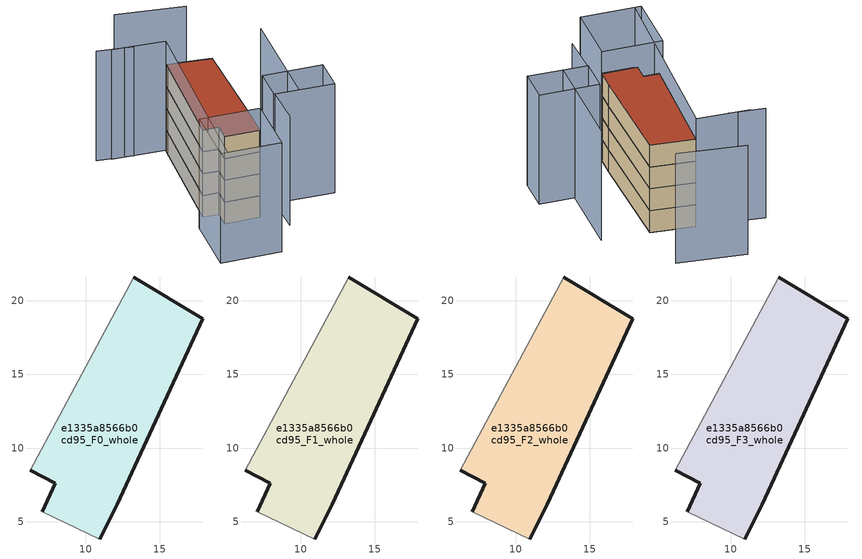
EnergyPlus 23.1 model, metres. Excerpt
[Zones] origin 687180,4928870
e1335a8566b0cd95_F0_whole
 floor ground (EU_floor_Construction): 12.12,6.18 17.94,18.77 13.23,21.61 6.22,8.51 7.94,7.61 7.03,5.69 10.95,3.83 z0
 wall outside (EU_wall_Construction): 13.23,21.61 17.94,18.77 12.12,6.18 10.95,3.83 / 7.03,5.69 7.94,7.61 6.22,8.51 z0:3
 wall adiabatic (EU_wall_Construction): 6.22,8.51 13.23,21.61 / 10.95,3.83 7.03,5.69 z0:3
e1335a8566b0cd95_F1_whole
 floor to e1335a8566b0cd95_F0_whole (EU_floor_Construction): 12.12,6.18 17.94,18.77 13.23,21.61 6.22,8.51 7.94,7.61 7.02,5.69 10.95,3.83 z3
 wall outside (EU_wall_Construction): 13.23,21.61 17.94,18.77 12.12,6.18 10.95,3.83 / 7.03,5.69 7.94,7.61 6.22,8.51 z3:6
 wall adiabatic (EU_wall_Construction): 6.22,8.51 13.23,21.61 / 10.95,3.83 7.03,5.69 z3:6
e1335a8566b0cd95_F2_whole
 floor to e1335a8566b0cd95_F1_whole (EU_floor_Construction): 12.12,6.18 17.94,18.77 13.23,21.61 6.22,8.51 7.94,7.61 7.02,5.69 10.95,3.83 z6
 wall outside (EU_wall_Construction): 13.23,21.61 17.94,18.77 12.12,6.18 10.95,3.83 / 7.03,5.69 7.94,7.61 6.22,8.51 z6:9
 wall adiabatic (EU_wall_Construction): 6.22,8.51 13.23,21.61 / 10.95,3.83 7.03,5.69 z6:9
e1335a8566b0cd95_F3_whole
 floor to e1335a8566b0cd95_F2_whole (EU_floor_Construction): 12.12,6.18 17.94,18.77 13.23,21.61 6.22,8.51 7.94,7.61 7.02,5.69 10.95,3.83 z9
 wall outside (EU_wall_Construction): 13.23,21.61 17.94,18.77 12.12,6.18 10.95,3.83 / 7.03,5.69 7.94,7.61 6.22,8.51 z9:12
 wall adiabatic (EU_wall_Construction): 6.22,8.51 13.23,21.61 / 10.95,3.83 7.03,5.69 z9:12
 roof outside (EU_roof_Construction): 17.94,18.77 12.12,6.18 10.95,3.83 7.03,5.69 7.94,7.61 6.22,8.51 13.23,21.61 z12
shading: 12.15,0.18 14.31,4.8 / 16.95,3.42 23.08,15.97 / 7.61,24.9 13.35,21.83 / 13.35,21.83 1.56,-0.22 / 6.12,25.92 9.89,23.6 / 20.41,25.56 13.18,30.13 / 10.95,3.83 7.48,-3.25 / 7.48,-3.25 0.79,0.03 / 0.79,0.03 4.26,7.11 / 4.26,7.11 10.95,3.83 / 20.84,1.55 14.19,4.86 / 14.19,4.86 16.09,8.68 / 16.09,8.68 22.74,5.37 / 22.74,5.37 20.84,1.55 z0:15
[Building]
EU S2 Campaign: North Axis=0; Terrain=City; Solar Distribution=FullExterior
[Site:Location]
Bologna: Latitude=44.5; Longitude=11.25; Time Zone=1; Elevation=37
[SizingPeriod:WeatherFileDays]
AnnualSizingPeriod: Begin Month=1; Begin Day of Month=1; End Month=12; End Day of Month=31; Day of Week for Start Day=Monday; Use Weather File Daylight Saving Period=No; Use Weather File Rain and Snow Indicators=No
[MATERIAL]
EU_InternalMass_Material: Roughness=MediumRough; Thickness=0.1; Conductivity=1; Density=1800; Specific Heat=900; Thermal Absorptance=0.9; Solar Absorptance=0.7; Visible Absorptance=0.7
[MATERIAL:NOMASS] Roughness=MediumRough; Thermal Absorptance=0.9; Solar Absorptance=0.7; Visible Absorptance=0.7
Name | Thermal Resistance
EU_wall_NoMass | 0.937881
EU_roof_NoMass | 0.548572
EU_floor_NoMass | 0.71348
[CONSTRUCTION]
EU_wall_Construction: EU_wall_NoMass
EU_roof_Construction: EU_roof_NoMass
EU_floor_Construction: EU_floor_NoMass
EU_InternalMass_Construction: EU_InternalMass_Material
[ZONE] Type=1; Multiplier=1; Ceiling Height=autocalculate; Floor Area=autocalculate; Part of Total Floor Area=Yes
Name | Volume
e1335a8566b0cd95_F0_whole | 287.071
e1335a8566b0cd95_F1_whole; e1335a8566b0cd95_F2_whole; e1335a8566b0cd95_F3_whole | 287.068
[INTERNALMASS] Construction=EU_InternalMass_Construction; Surface Area=95.6901
Name | Zone or ZoneList
e1335a8566b0cd95_F0_whole_EU_InternalMass | e1335a8566b0cd95_F0_whole
e1335a8566b0cd95_F1_whole_EU_InternalMass | e1335a8566b0cd95_F1_whole
e1335a8566b0cd95_F2_whole_EU_InternalMass | e1335a8566b0cd95_F2_whole
e1335a8566b0cd95_F3_whole_EU_InternalMass | e1335a8566b0cd95_F3_whole
[OTHEREQUIPMENT] Fuel Type=Electricity; Design Level Calculation Method=Watts/Area; Power per Zone Floor Area=1; Fraction Latent=0; Fraction Radiant=0; Fraction Lost=0; Carbon Dioxide Generation Rate=0; EndUse Subcategory=EU_Step8_InternalGains
Name | Zone or ZoneList or Space or SpaceList | Schedule
EU_Step8_InternalGain_e1335a8566b0cd95_F0_whole_f000 | e1335a8566b0cd95_F0_whole | EU_Step8_GainSchedule_e1335a8566b0cd95_F0_whole_f000
EU_Step8_InternalGain_e1335a8566b0cd95_F1_whole_f000 | e1335a8566b0cd95_F1_whole | EU_Step8_GainSchedule_e1335a8566b0cd95_F1_whole_f000
EU_Step8_InternalGain_e1335a8566b0cd95_F2_whole_f000 | e1335a8566b0cd95_F2_whole | EU_Step8_GainSchedule_e1335a8566b0cd95_F2_whole_f000
EU_Step8_InternalGain_e1335a8566b0cd95_F3_whole_f000 | e1335a8566b0cd95_F3_whole | EU_Step8_GainSchedule_e1335a8566b0cd95_F3_whole_f000
[ZONEVENTILATION:DESIGNFLOWRATE] Schedule=EU_AlwaysOn; Design Flow Rate Calculation Method=AirChanges/Hour; Air Changes per Hour=0.687892; Ventilation Type=Natural; Fan Pressure Rise=0; Fan Total Efficiency=1; Constant Term Coefficient=1; Temperature Term Coefficient=0; Velocity Term Coefficient=0; Velocity Squared Term Coefficient=0; Minimum Indoor Temperature=-100; Maximum Indoor Temperature=100; Delta Temperature=-100; Minimum Outdoor Temperature=-100; Maximum Outdoor Temperature=100; Maximum Wind Speed=40
Name | Zone or ZoneList or Space or SpaceList
EU_ConstantAir_e1335a8566b0cd95_F0_whole | e1335a8566b0cd95_F0_whole
EU_ConstantAir_e1335a8566b0cd95_F1_whole | e1335a8566b0cd95_F1_whole
EU_ConstantAir_e1335a8566b0cd95_F2_whole | e1335a8566b0cd95_F2_whole
EU_ConstantAir_e1335a8566b0cd95_F3_whole | e1335a8566b0cd95_F3_whole
[HVACTEMPLATE:THERMOSTAT] Constant Heating Setpoint=20; Constant Cooling Setpoint=50
EU_HeatOnly_e1335a8566b0cd95_F0_whole; EU_HeatOnly_e1335a8566b0cd95_F1_whole; EU_HeatOnly_e1335a8566b0cd95_F2_whole; EU_HeatOnly_e1335a8566b0cd95_F3_whole
[HVACTEMPLATE:ZONE:IDEALLOADSAIRSYSTEM] System Availability Schedule=EU_AlwaysOn; Maximum Heating Supply Air Temperature=50; Minimum Cooling Supply Air Temperature=13; Maximum Heating Supply Air Humidity Ratio=0.0156; Minimum Cooling Supply Air Humidity Ratio=0.0077; Heating Limit=NoLimit; Cooling Limit=NoLimit; Heating Availability Schedule=EU_AlwaysOn; Cooling Availability Schedule=EU_CoolingOff; Dehumidification Control Type=ConstantSensibleHeatRatio; Cooling Sensible Heat Ratio=0.7; Dehumidification Setpoint=60; Humidification Control Type=None; Humidification Setpoint=30; Outdoor Air Method=None; Outdoor Air Flow Rate per Person=0.00944; Outdoor Air Flow Rate per Zone Floor Area=0; Outdoor Air Flow Rate per Zone=0; Demand Controlled Ventilation Type=None; Outdoor Air Economizer Type=NoEconomizer; Heat Recovery Type=None; Sensible Heat Recovery Effectiveness=0.7; Latent Heat Recovery Effectiveness=0.65
Name | Template Thermostat
e1335a8566b0cd95_F0_whole | EU_HeatOnly_e1335a8566b0cd95_F0_whole
e1335a8566b0cd95_F1_whole | EU_HeatOnly_e1335a8566b0cd95_F1_whole
e1335a8566b0cd95_F2_whole | EU_HeatOnly_e1335a8566b0cd95_F2_whole
e1335a8566b0cd95_F3_whole | EU_HeatOnly_e1335a8566b0cd95_F3_whole
[SIZING:ZONE] Zone Cooling Design Supply Air Temperature Input Method=SupplyAirTemperature; Zone Cooling Design Supply Air Temperature=13; Zone Heating Design Supply Air Temperature Input Method=SupplyAirTemperature; Zone Heating Design Supply Air Temperature=50; Zone Cooling Design Supply Air Humidity Ratio=0.008; Zone Heating Design Supply Air Humidity Ratio=0.008; Cooling Design Air Flow Method=DesignDay; Cooling Design Air Flow Rate=0; Cooling Minimum Air Flow per Zone Floor Area=0.000762; Cooling Minimum Air Flow=0; Cooling Minimum Air Flow Fraction=0.2; Heating Design Air Flow Method=DesignDay; Heating Design Air Flow Rate=0; Heating Maximum Air Flow per Zone Floor Area=0.002032; Heating Maximum Air Flow=0.141576; Heating Maximum Air Flow Fraction=0.3; Account for Dedicated Outdoor Air System=No; Dedicated Outdoor Air System Control Strategy=NeutralSupplyAir; Dedicated Outdoor Air Low Setpoint Temperature for Design=autosize; Dedicated Outdoor Air High Setpoint Temperature for Design=autosize; Zone Load Sizing Method=Sensible Load Only No Latent Load; Zone Latent Cooling Design Supply Air Humidity Ratio Input Method=HumidityRatioDifference; Zone Cooling Design Supply Air Humidity Ratio Difference=0.005; Zone Latent Heating Design Supply Air Humidity Ratio Input Method=HumidityRatioDifference; Zone Humidification Design Supply Air Humidity Ratio Difference=0.005
e1335a8566b0cd95_F0_whole; e1335a8566b0cd95_F1_whole; e1335a8566b0cd95_F2_whole; e1335a8566b0cd95_F3_whole
[SCHEDULE:CONSTANT]
Name | Hourly Value
EU_AlwaysOn | 1
EU_CoolingOff | 0
[SCHEDULE:FILE] Column Number=1; Rows to Skip at Top=0; Number of Hours of Data=8760; Column Separator=Comma; Interpolate to Timestep=No; Minutes per Item=60; Adjust Schedule for Daylight Savings=Yes
Name | File
EU_Step8_GainSchedule_e1335a8566b0cd95_F0_whole_f000 | ../../schedules/e1335a8566b0cd95/e1335a8566b0cd95_F0_whole_f000_gain.csv
EU_Step8_GainSchedule_e1335a8566b0cd95_F1_whole_f000 | ../../schedules/e1335a8566b0cd95/e1335a8566b0cd95_F1_whole_f000_gain.csv
EU_Step8_GainSchedule_e1335a8566b0cd95_F2_whole_f000 | ../../schedules/e1335a8566b0cd95/e1335a8566b0cd95_F2_whole_f000_gain.csv
EU_Step8_GainSchedule_e1335a8566b0cd95_F3_whole_f000 | ../../schedules/e1335a8566b0cd95/e1335a8566b0cd95_F3_whole_f000_gain.csv
